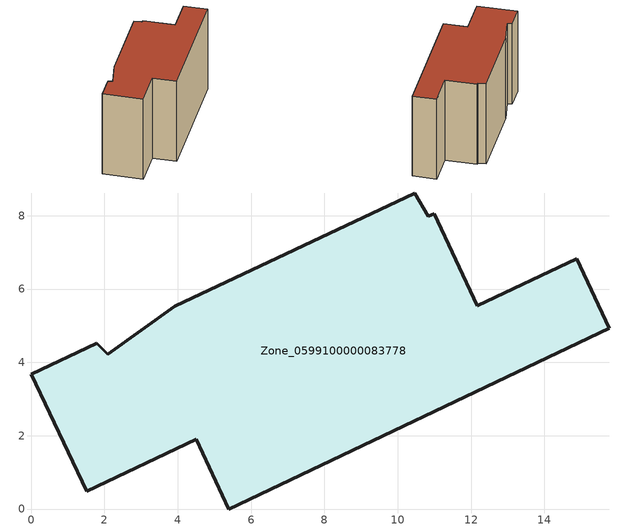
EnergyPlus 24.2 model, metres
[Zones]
Zone_0599100000083778
 floor ground (C_G): 2.09,4.22 3.92,5.53 10.47,8.62 10.83,7.98 10.99,8.05 12.17,5.55 14.88,6.82 15.77,4.93 5.39,0 4.5,1.9 1.51,0.49 0,3.68 1.8,4.53 z0
 wall outside (C_F): 15.77,4.93 14.88,6.82 12.17,5.55 10.99,8.05 10.83,7.98 10.47,8.62 3.92,5.53 2.09,4.22 1.8,4.53 0,3.68 1.51,0.49 4.5,1.9 5.39,0 15.77,4.93 z0:7.94
 roof outside (C_R): 10.99,8.05 10.83,7.98 10.47,8.62 3.92,5.53 2.09,4.22 1.8,4.53 0,3.68 1.51,0.49 4.5,1.9 5.39,0 15.77,4.93 14.88,6.82 12.17,5.55 z7.94
[BUILDING]
Pand.0599100000083778: North Axis=0; Terrain=City; Loads Convergence Tolerance Value=0.04; Temperature Convergence Tolerance Value=0.4; Solar Distribution=FullExterior; Maximum Number of Warmup Days=25; Minimum Number of Warmup Days=1
[Site:Location]
Rotterdam.The.Hague.AP_ZH_NLD Design_Conditions: Latitude=51.96; Longitude=4.45; Time Zone=1; Elevation=-4.5
[SITE:GROUNDTEMPERATURE:BUILDINGSURFACE]
18, 18, 18, 18, 18, 18, 18, 18, 18, 18, 18, 18
[MATERIAL] Thermal Absorptance=0.9; Solar Absorptance=0.7; Visible Absorptance=0.7
Name | Roughness | Thickness | Conductivity | Density | Specific Heat
G.TC.1975-1991 | MediumSmooth | 0.15 | 0.288461 | 540 | 1210
F.TC.1975-1991 | Rough | 0.3 | 0.230769 | 1920 | 840
R.TC.1975-1991 | MediumRough | 0.2 | 0.153846 | 1500 | 1000
[CONSTRUCTION]
C_G: G.TC.1975-1991
C_F: F.TC.1975-1991
C_R: R.TC.1975-1991
[ZONE]
Zone_0599100000083778: Type=1; Multiplier=1; Ceiling Height=Autocalculate; Volume=Autocalculate; Floor Area=autocalculate; Part of Total Floor Area=Yes
[ZONEINFILTRATION:DESIGNFLOWRATE]
Infil_Zone_0599100000083778: Zone or ZoneList or Space or SpaceList=Zone_0599100000083778; Schedule=AlwaysOn; Design Flow Rate Calculation Method=Flow/Area; Flow Rate per Floor Area=0.003; Constant Term Coefficient=1; Temperature Term Coefficient=0; Velocity Term Coefficient=0; Velocity Squared Term Coefficient=0
[HVACTEMPLATE:ZONE:IDEALLOADSAIRSYSTEM]
Zone_0599100000083778: Maximum Heating Supply Air Temperature=50; Minimum Cooling Supply Air Temperature=13; Maximum Heating Supply Air Humidity Ratio=0.0156; Minimum Cooling Supply Air Humidity Ratio=0.0077; Heating Limit=NoLimit; Cooling Limit=NoLimit; Dehumidification Control Type=ConstantSensibleHeatRatio; Cooling Sensible Heat Ratio=0.7; Dehumidification Setpoint=60; Humidification Control Type=None; Humidification Setpoint=30; Outdoor Air Method=None; Outdoor Air Flow Rate per Person=0.00944; Outdoor Air Flow Rate per Zone Floor Area=0; Outdoor Air Flow Rate per Zone=0; Demand Controlled Ventilation Type=None; Outdoor Air Economizer Type=NoEconomizer; Heat Recovery Type=None; Sensible Heat Recovery Effectiveness=0.7; Latent Heat Recovery Effectiveness=0.65
[ZONECONTROL:THERMOSTAT]
ThermostatControl_Zone_0599100000083778: Zone or ZoneList=Zone_0599100000083778; Control Type Schedule=DualSetpointControlType; Control 1=Thermostat_Zone_0599100000083778; Temperature Difference Between Cutout And Setpoint=0
[THERMOSTATSETPOINT:DUALSETPOINT]
Thermostat_Zone_0599100000083778: Heating Setpoint Temperature Schedule=HeatingSetpoint_Zone_0599100000083778; Cooling Setpoint Temperature Schedule=CoolingSetpoint_Zone_0599100000083778
[SCHEDULE:COMPACT]
HeatingSetpoint_Zone_0599100000083778: Through: 12/31, For: AllDays, Until: 24:00, 21
CoolingSetpoint_Zone_0599100000083778: Through: 12/31, For: AllDays, Until: 24:00, 24
DualSetpointControlType: Through: 12/31, For: AllDays, Until: 24:00, 4
AlwaysOn: Through: 12/31, For: AllDays, Until: 24:00, 1
